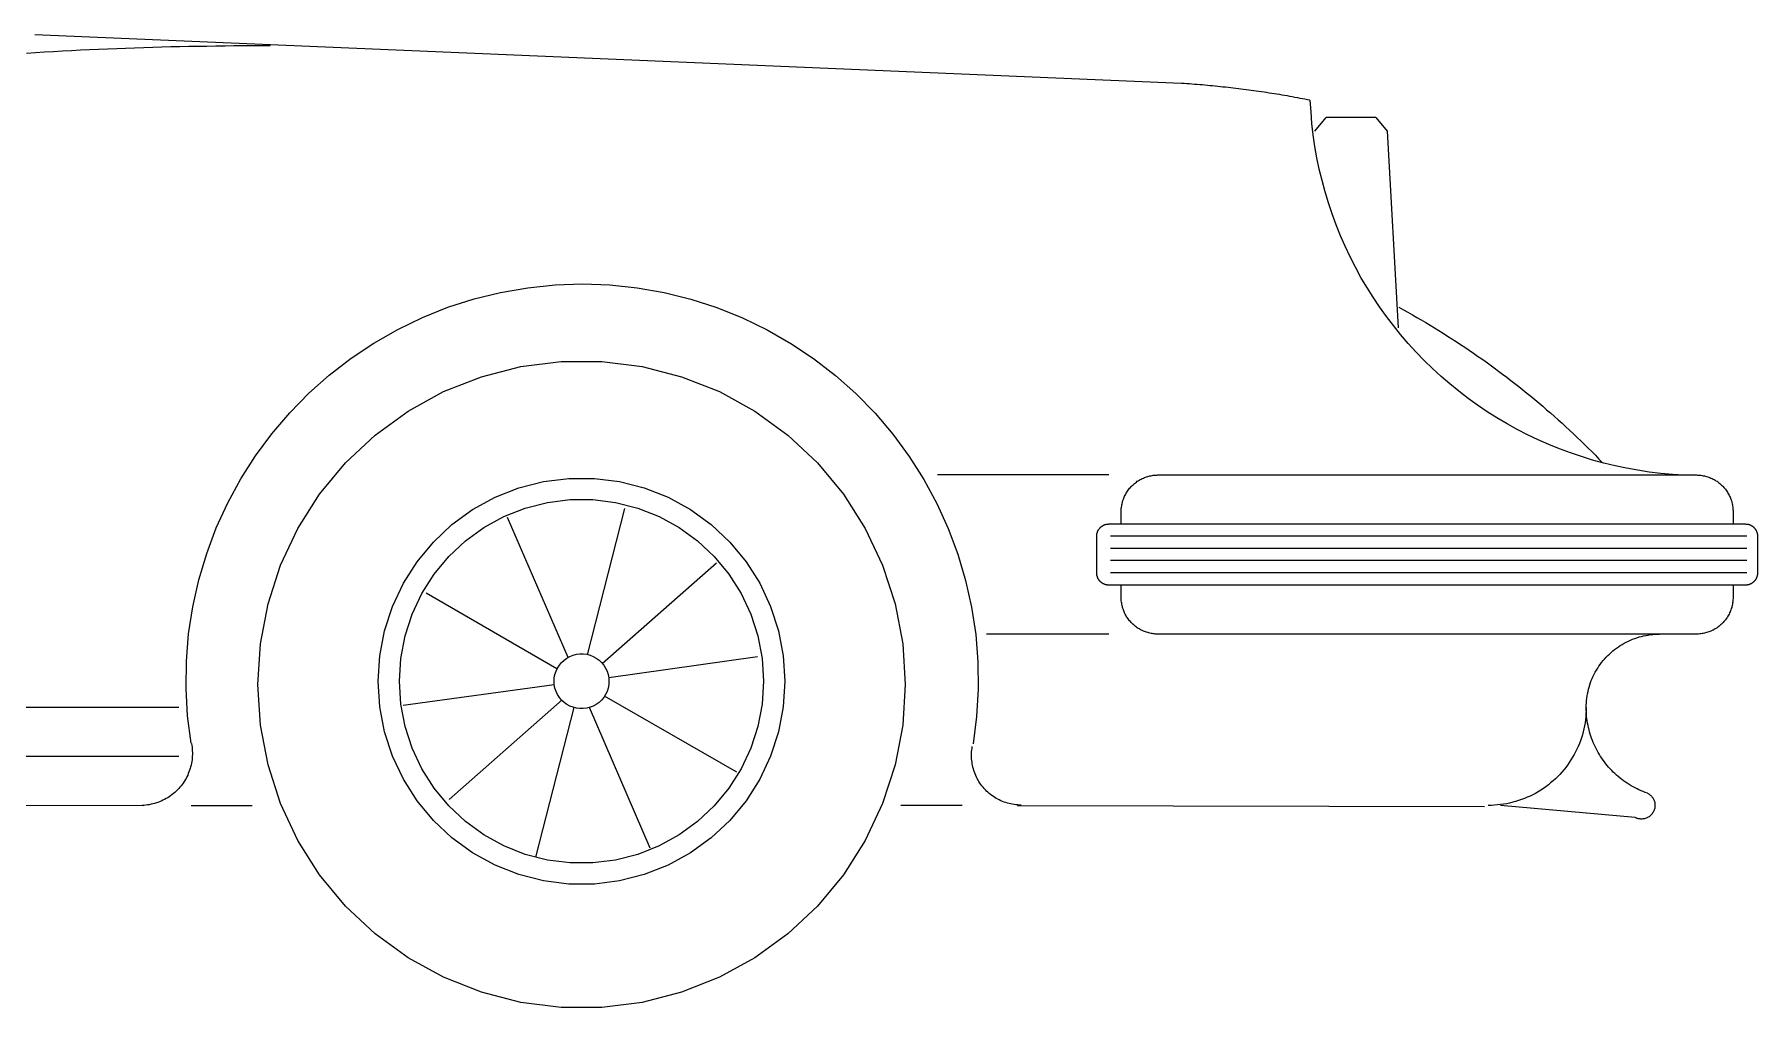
# Model space of a CAD drawing. Extents: x 4 to 4026, y -6 to 1153.
# Drawn here: x 2675 to 4026, y -6 to 757 of the extents above; entities that cross this region are included whole.
import ezdxf

# ---------------------------------------------------------------- set-up
doc = ezdxf.new("R2010")
doc.units = 0
doc.header["$LTSCALE"] = 20
doc.layers.get('0').update_dxf_attribs({"linetype": 'CONTINUOUS'})

msp = doc.modelspace()

# ---------------------------------------------------------------- linework, layer by layer
at = {"color": 0}
for p, q in [((2675.1, 757.4), (3574.7, 719.1)), ((2675.5, 743.3), (2682.6, 743.7)), ((2682.6, 743.7), (2689.7, 744.1)), ((2689.7, 744.1), (2696.8, 744.4)), ((2696.8, 744.4), (2703.8, 744.8)), ((2703.8, 744.8), (2710.9, 745.2)), ((2710.9, 745.2), (2718, 745.5)), ((2718, 745.5), (2725.1, 745.8)), ((2725.1, 745.8), (2732.2, 746.1)), ((2732.2, 746.1), (2739.3, 746.4)), ((2739.3, 746.4), (2746.3, 746.7)), ((2746.3, 746.7), (2753.4, 746.9)), ((2753.4, 746.9), (2760.5, 747.2)), ((2760.5, 747.2), (2767.6, 747.4)), ((2767.6, 747.4), (2774.7, 747.6)), ((2774.7, 747.6), (2781.8, 747.8)), ((2781.8, 747.8), (2788.9, 747.9)), ((2788.9, 747.9), (2795.9, 748.1)), ((2795.9, 748.1), (2803, 748.2)), ((2803, 748.2), (2810.1, 748.3)), ((2810.1, 748.3), (2817.2, 748.4)), ((2817.2, 748.4), (2824.3, 748.5)), ((2824.3, 748.5), (2831.4, 748.6)), ((2831.4, 748.6), (2838.5, 748.7)), ((2838.5, 748.7), (2845.6, 748.7)), ((2845.6, 748.7), (2852.7, 748.7)), ((2852.7, 748.7), (2859.7, 748.7)), ((2668.5, 742.8), (2675.5, 743.3)), ((3574.7, 719.2), (3576.7, 719.1)), ((3576.7, 719.1), (3578.7, 718.9)), ((3578.7, 718.9), (3580.8, 718.8)), ((3580.8, 718.8), (3582.8, 718.6)), ((3582.8, 718.6), (3584.8, 718.5)), ((3584.8, 718.5), (3586.8, 718.3)), ((3586.8, 718.3), (3588.9, 718.2)), ((3588.9, 718.2), (3590.9, 718)), ((3590.9, 718), (3592.9, 717.8)), ((3592.9, 717.8), (3595, 717.6)), ((3595, 717.6), (3597, 717.4)), ((3597, 717.4), (3599, 717.3)), ((3599, 717.3), (3601, 717.1)), ((3601, 717.1), (3603.1, 716.9)), ((3603.1, 716.9), (3605.1, 716.6)), ((3605.1, 716.6), (3607.1, 716.4)), ((3607.1, 716.4), (3609.1, 716.2)), ((3609.1, 716.2), (3611.1, 716)), ((3611.1, 716), (3613.2, 715.8)), ((3613.2, 715.8), (3615.2, 715.5)), ((3615.2, 715.5), (3617.2, 715.3)), ((3617.2, 715.3), (3619.2, 715)), ((3619.2, 715), (3621.2, 714.8)), ((3621.2, 714.8), (3623.3, 714.5)), ((3623.3, 714.5), (3625.3, 714.3)), ((3625.3, 714.3), (3627.3, 714)), ((3627.3, 714), (3629.3, 713.7)), ((3629.3, 713.7), (3631.3, 713.5)), ((3631.3, 713.5), (3633.3, 713.2)), ((3633.3, 713.2), (3635.4, 712.9)), ((3635.4, 712.9), (3637.4, 712.6)), ((3637.4, 712.6), (3639.4, 712.3)), ((3639.4, 712.3), (3641.4, 712)), ((3641.4, 712), (3643.4, 711.7)), ((3643.4, 711.7), (3645.4, 711.4)), ((3645.4, 711.4), (3647.4, 711)), ((3647.4, 711), (3649.4, 710.7)), ((3649.4, 710.7), (3651.4, 710.4)), ((3651.4, 710.4), (3653.4, 710)), ((3653.4, 710), (3655.4, 709.7)), ((3655.4, 709.7), (3657.4, 709.4)), ((3657.4, 709.4), (3659.4, 709)), ((3659.4, 709), (3661.5, 708.6)), ((3661.5, 708.6), (3663.5, 708.3)), ((3663.5, 708.3), (3665.5, 707.9)), ((3665.5, 707.9), (3667.5, 707.5)), ((3667.5, 707.5), (3669.4, 707.2)), ((3669.4, 707.2), (3671.4, 706.8)), ((3671.4, 706.8), (3673.4, 706.4)), ((3673.4, 706.4), (3675.4, 706)), ((3676.2, 696.7), (3675.6, 705.8)), ((3676.9, 687.6), (3676.2, 696.7)), ((3679.2, 681.5), (3688.1, 692.1)), ((3727.1, 692.1), (3688.1, 692.1)), ((3727.1, 692.1), (3735.9, 681.6)), ((3678, 678.6), (3676.9, 687.6)), ((3679.3, 669.5), (3678, 678.6)), ((3735.9, 681.5), (3744.7, 527.3)), ((3680.9, 660.6), (3679.3, 669.5)), ((3682.7, 651.6), (3680.9, 660.6)), ((3684.9, 642.8), (3682.7, 651.6)), ((3687.2, 633.9), (3684.9, 642.8)), ((3689.9, 625.2), (3687.2, 633.9)), ((3692.8, 616.6), (3689.9, 625.2)), ((3695.9, 608), (3692.8, 616.6)), ((3699.3, 599.5), (3695.9, 608)), ((3703, 591.2), (3699.3, 599.5)), ((3706.9, 582.9), (3703, 591.2)), ((3711, 574.8), (3706.9, 582.9)), ((3715.4, 566.8), (3711, 574.8)), ((3019.6, 549.9), (3040.5, 555)), ((3040.5, 555), (3061.7, 558.7)), ((3061.7, 558.7), (3083.2, 560.9)), ((3083.2, 560.9), (3104.7, 561.6)), ((3104.7, 561.6), (3126.2, 560.9)), ((3126.2, 560.9), (3147.6, 558.6)), ((3147.6, 558.6), (3168.8, 554.9)), ((3168.8, 554.9), (3189.7, 549.7)), ((3720.1, 559), (3715.4, 566.8)), ((3724.9, 551.2), (3720.1, 559)), ((2979.2, 535.3), (2999.2, 543.3)), ((2999.2, 543.3), (3019.6, 549.9)), ((3189.7, 549.7), (3210.1, 543.1)), ((3210.1, 543.1), (3230.1, 535.1)), ((3730, 543.7), (3724.9, 551.2)), ((3735.3, 536.2), (3730, 543.7)), ((3745.2, 543.3), (3748.7, 541.4)), ((3748.7, 541.4), (3752.2, 539.4)), ((2959.8, 525.9), (2979.2, 535.3)), ((3230.1, 535.1), (3249.5, 525.7)), ((3740.8, 529), (3735.3, 536.2)), ((3746.5, 521.9), (3740.8, 529)), ((3752.2, 539.4), (3755.7, 537.4)), ((3755.7, 537.4), (3759.2, 535.4)), ((3759.2, 535.4), (3762.7, 533.4)), ((3762.7, 533.4), (3766.2, 531.3)), ((3766.2, 531.3), (3769.7, 529.3)), ((3769.7, 529.3), (3773.1, 527.2)), ((3773.1, 527.2), (3776.6, 525.1)), ((2923.2, 503.3), (2941.1, 515.3)), ((2941.1, 515.3), (2959.8, 525.9)), ((3249.5, 525.7), (3268.2, 515)), ((3268.2, 515), (3286, 503.1)), ((3752.5, 515), (3746.5, 521.9)), ((3758.6, 508.2), (3752.5, 515)), ((3776.6, 525.1), (3780, 522.9)), ((3780, 522.9), (3783.4, 520.8)), ((3783.4, 520.8), (3786.8, 518.6)), ((3786.8, 518.6), (3790.2, 516.4)), ((3790.2, 516.4), (3793.6, 514.2)), ((3793.6, 514.2), (3796.9, 512)), ((2906.1, 490.2), (2923.2, 503.3)), ((3056.4, 496.9), (3088, 500.8)), ((3088, 500.8), (3119.9, 500.8)), ((3119.9, 500.8), (3151.5, 496.9)), ((3286, 503.1), (3303.1, 489.9)), ((3765, 501.7), (3758.6, 508.2)), ((3771.5, 495.3), (3765, 501.7)), ((3796.9, 512), (3800.3, 509.7)), ((3800.3, 509.7), (3803.6, 507.4)), ((3803.6, 507.4), (3806.9, 505.1)), ((3806.9, 505.1), (3810.2, 502.8)), ((3810.2, 502.8), (3813.5, 500.5)), ((3813.5, 500.5), (3816.8, 498.1)), ((2890.1, 475.9), (2906.1, 490.2)), ((2995.8, 477.2), (3025.5, 488.9)), ((3025.5, 488.9), (3056.4, 496.9)), ((3151.5, 496.9), (3182.4, 488.9)), ((3182.4, 488.9), (3212.1, 477.2)), ((3303.1, 489.9), (3319.1, 475.6)), ((3778.2, 489.1), (3771.5, 495.3)), ((3785.1, 483.2), (3778.2, 489.1)), ((3816.8, 498.1), (3820, 495.7)), ((3820, 495.7), (3823.3, 493.3)), ((3823.3, 493.3), (3826.5, 490.9)), ((3826.5, 490.9), (3829.7, 488.5)), ((3829.7, 488.5), (3832.9, 486)), ((2875, 460.5), (2890.1, 475.9)), ((2967.9, 461.8), (2995.8, 477.2)), ((3212.1, 477.2), (3240, 461.8)), ((3319.1, 475.6), (3334.2, 460.2)), ((3792.2, 477.4), (3785.1, 483.2)), ((3799.5, 471.9), (3792.2, 477.4)), ((3832.9, 486), (3836.1, 483.6)), ((3836.1, 483.6), (3839.3, 481.1)), ((3839.3, 481.1), (3842.4, 478.5)), ((3842.4, 478.5), (3845.6, 476)), ((3845.6, 476), (3848.7, 473.5)), ((3848.7, 473.5), (3851.8, 470.9)), ((2861, 444.1), (2875, 460.5)), ((2942.1, 443.1), (2967.9, 461.8)), ((3240, 461.8), (3265.8, 443.1)), ((3334.2, 460.2), (3348.1, 443.8)), ((3806.9, 466.5), (3799.5, 471.9)), ((3814.4, 461.4), (3806.9, 466.5)), ((3822.1, 456.5), (3814.4, 461.4)), ((3851.8, 470.9), (3854.9, 468.3)), ((3854.9, 468.3), (3858, 465.7)), ((3858, 465.7), (3861, 463)), ((3861, 463), (3864.1, 460.4)), ((3864.1, 460.4), (3867.1, 457.7)), ((3830, 451.9), (3822.1, 456.5)), ((3838, 447.5), (3830, 451.9)), ((3846.1, 443.3), (3838, 447.5)), ((3867.1, 457.7), (3870.1, 455)), ((3870.1, 455), (3873.1, 452.3)), ((3873.1, 452.3), (3876.1, 449.6)), ((3876.1, 449.6), (3879.1, 446.9)), ((3879.1, 446.9), (3882, 444.1)), ((2848.2, 426.8), (2861, 444.1)), ((2918.9, 421.2), (2942.1, 443.1)), ((3265.8, 443.1), (3289, 421.2)), ((3348.1, 443.8), (3360.9, 426.4)), ((3854.3, 439.4), (3846.1, 443.3)), ((3862.7, 435.7), (3854.3, 439.4)), ((3871.1, 432.3), (3862.7, 435.7)), ((3882, 444.1), (3884.9, 441.3)), ((3884.9, 441.3), (3887.8, 438.5)), ((3887.8, 438.5), (3890.7, 435.7)), ((3890.7, 435.7), (3893.6, 432.9)), ((3893.6, 432.9), (3896.5, 430.1)), ((2836.7, 408.7), (2848.2, 426.8)), ((2898.5, 396.7), (2918.9, 421.2)), ((3289, 421.2), (3309.4, 396.7)), ((3360.9, 426.4), (3372.4, 408.3)), ((3879.7, 429.1), (3871.1, 432.3)), ((3888.3, 426.2), (3879.7, 429.1)), ((3897, 423.5), (3888.3, 426.2)), ((3896.5, 430.1), (3899.3, 427.2)), ((3905.8, 421.1), (3897, 423.5)), ((3899.3, 427.2), (3902.1, 424.3)), ((3902.1, 424.3), (3904.9, 421.4)), ((3914.7, 418.9), (3905.8, 421.1)), ((2826.4, 389.8), (2836.7, 408.7)), ((3054.7, 401.6), (3074.1, 406.6)), ((3074.1, 406.6), (3093.9, 409.1)), ((3093.9, 409.1), (3114, 409.1)), ((3114, 409.1), (3133.8, 406.6)), ((3133.8, 406.6), (3153.2, 401.6)), ((3372.4, 408.3), (3382.7, 389.3)), ((3517.7, 411.8), (3383.3, 411.8)), ((3537.7, 405.1), (3538.4, 405.7)), ((3538.4, 405.7), (3539.2, 406.2)), ((3539.2, 406.2), (3539.9, 406.8)), ((3539.9, 406.8), (3540.7, 407.3)), ((3540.7, 407.3), (3541.4, 407.7)), ((3541.4, 407.7), (3542.2, 408.2)), ((3542.2, 408.2), (3543, 408.6)), ((3543, 408.6), (3543.8, 409)), ((3543.8, 409), (3544.7, 409.4)), ((3544.7, 409.4), (3545.5, 409.7)), ((3545.5, 409.7), (3546.3, 410)), ((3546.3, 410), (3547.2, 410.3)), ((3547.2, 410.3), (3548.1, 410.6)), ((3548.1, 410.6), (3548.9, 410.8)), ((3548.9, 410.8), (3549.8, 411.1)), ((3549.8, 411.1), (3550.7, 411.2)), ((3550.7, 411.2), (3551.6, 411.4)), ((3551.6, 411.4), (3552.5, 411.5)), ((3552.5, 411.5), (3553.4, 411.6)), ((3553.4, 411.6), (3554.3, 411.7)), ((3554.3, 411.7), (3555.2, 411.7)), ((3555.2, 411.7), (3556.1, 411.8)), ((3556.1, 411.8), (3978.5, 411.8)), ((3923.6, 417.1), (3914.7, 418.9)), ((3932.6, 415.5), (3923.6, 417.1)), ((3941.6, 414.1), (3932.6, 415.5)), ((3950.7, 413), (3941.6, 414.1)), ((3959.8, 412.2), (3950.7, 413)), ((3968.9, 411.7), (3959.8, 412.2)), ((3978.5, 411.8), (3979.4, 411.7)), ((3979.4, 411.7), (3980.3, 411.7)), ((3980.3, 411.7), (3981.2, 411.6)), ((3981.2, 411.6), (3982.1, 411.5)), ((3982.1, 411.5), (3983, 411.4)), ((3983, 411.4), (3983.9, 411.2)), ((3983.9, 411.2), (3984.8, 411.1)), ((3984.8, 411.1), (3985.7, 410.8)), ((3985.7, 410.8), (3986.5, 410.6)), ((3986.5, 410.6), (3987.4, 410.3)), ((3987.4, 410.3), (3988.2, 410.1)), ((3988.2, 410.1), (3989.1, 409.7)), ((3989.1, 409.7), (3989.9, 409.4)), ((3989.9, 409.4), (3990.8, 409)), ((3990.8, 409), (3991.6, 408.6)), ((3991.6, 408.6), (3992.4, 408.2)), ((3992.4, 408.2), (3993.2, 407.7)), ((3993.2, 407.7), (3993.9, 407.3)), ((3993.9, 407.3), (3994.7, 406.8)), ((3994.7, 406.8), (3995.4, 406.3)), ((3995.4, 406.3), (3996.1, 405.7)), ((3996.1, 405.7), (3996.9, 405.1)), ((2881.4, 369.8), (2898.5, 396.7)), ((3018.5, 384.6), (3036.1, 394.3)), ((3036.1, 394.3), (3054.7, 401.6)), ((3077.2, 390.3), (3095, 392.5)), ((3095, 392.5), (3112.9, 392.5)), ((3112.9, 392.5), (3130.7, 390.3)), ((3153.2, 401.6), (3171.9, 394.3)), ((3171.9, 394.3), (3189.4, 384.6)), ((3309.4, 396.7), (3326.5, 369.8)), ((3528.7, 391.8), (3529, 392.7)), ((3529, 392.7), (3529.3, 393.6)), ((3529.3, 393.6), (3529.7, 394.4)), ((3529.7, 394.4), (3530, 395.2)), ((3530, 395.2), (3530.4, 396)), ((3530.4, 396), (3530.9, 396.8)), ((3530.9, 396.8), (3531.3, 397.6)), ((3531.3, 397.6), (3531.8, 398.4)), ((3531.8, 398.4), (3532.3, 399.1)), ((3532.3, 399.1), (3532.8, 399.9)), ((3532.8, 399.9), (3533.3, 400.6)), ((3533.3, 400.6), (3533.9, 401.3)), ((3533.9, 401.3), (3534.5, 402)), ((3534.5, 402), (3535.1, 402.7)), ((3535.1, 402.7), (3535.7, 403.3)), ((3535.7, 403.3), (3536.4, 403.9)), ((3536.4, 403.9), (3537.1, 404.6)), ((3537.1, 404.6), (3537.7, 405.1)), ((3996.9, 405.1), (3997.5, 404.6)), ((3997.5, 404.6), (3998.2, 403.9)), ((3998.2, 403.9), (3998.9, 403.3)), ((3998.9, 403.3), (3999.5, 402.7)), ((3999.5, 402.7), (4000.1, 402)), ((4000.1, 402), (4000.7, 401.3)), ((4000.7, 401.3), (4001.3, 400.6)), ((4001.3, 400.6), (4001.8, 399.9)), ((4001.8, 399.9), (4002.3, 399.1)), ((4002.3, 399.1), (4002.8, 398.4)), ((4002.8, 398.4), (4003.3, 397.6)), ((4003.3, 397.6), (4003.7, 396.8)), ((4003.7, 396.8), (4004.2, 396)), ((4004.2, 396), (4004.6, 395.2)), ((4004.6, 395.2), (4004.9, 394.4)), ((4004.9, 394.4), (4005.3, 393.6)), ((4005.3, 393.6), (4005.6, 392.7)), ((4005.6, 392.7), (4005.9, 391.9)), ((2817.4, 370.2), (2826.4, 389.8)), ((3002.3, 372.8), (3018.5, 384.6)), ((3027.4, 370.5), (3043.1, 379.2)), ((3043.1, 379.2), (3059.8, 385.8)), ((3059.8, 385.8), (3077.2, 390.3)), ((3108.6, 270.8), (3137.9, 385.6)), ((3130.7, 390.3), (3148.1, 385.8)), ((3148.1, 385.8), (3164.8, 379.2)), ((3164.8, 379.2), (3180.5, 370.5)), ((3189.4, 384.6), (3205.6, 372.8)), ((3382.7, 389.3), (3391.6, 369.8)), ((3527.3, 383.9), (3527.4, 384.8)), ((3527.3, 383), (3527.3, 383.9)), ((3527.3, 373.4), (3527.3, 383)), ((3527.4, 385.7), (3527.5, 386.6)), ((3527.4, 384.8), (3527.4, 385.7)), ((3527.5, 386.6), (3527.7, 387.5)), ((3527.7, 387.5), (3527.8, 388.3)), ((3527.8, 388.3), (3528, 389.2)), ((3528, 389.2), (3528.2, 390.1)), ((3528.2, 390.1), (3528.4, 391)), ((3528.4, 391), (3528.7, 391.8)), ((4005.9, 391.9), (4006.2, 391)), ((4006.2, 391), (4006.4, 390.1)), ((4006.4, 390.1), (4006.6, 389.2)), ((4006.6, 389.2), (4006.8, 388.3)), ((4006.8, 388.3), (4006.9, 387.5)), ((4006.9, 387.5), (4007.1, 386.6)), ((4007.1, 386.6), (4007.2, 385.7)), ((4007.2, 385.7), (4007.2, 384.8)), ((4007.2, 384.8), (4007.3, 383.9)), ((4007.3, 383.9), (4007.3, 383)), ((4007.3, 383), (4007.3, 373.4)), ((2809.9, 350.1), (2817.4, 370.2)), ((2867.9, 340.9), (2881.4, 369.8)), ((2987.7, 359.1), (3002.3, 372.8)), ((3012.9, 360), (3027.4, 370.5)), ((3093.4, 268.5), (3046, 378.5)), ((3180.5, 370.5), (3195, 360)), ((3205.6, 372.8), (3220.2, 359.1)), ((3326.5, 369.8), (3340, 340.9)), ((3391.6, 369.8), (3399.1, 349.6)), ((3508.1, 364.7), (3508.2, 365)), ((3508.2, 365.3), (3508.3, 365.5)), ((3508.2, 365), (3508.2, 365.3)), ((3508.3, 365.8), (3508.4, 366.1)), ((3508.3, 365.5), (3508.3, 365.8)), ((3508.4, 366.1), (3508.5, 366.4)), ((3508.5, 366.4), (3508.6, 366.7)), ((3508.6, 366.7), (3508.7, 367)), ((3508.7, 367), (3508.8, 367.3)), ((3508.8, 367.3), (3508.9, 367.6)), ((3508.9, 367.6), (3509, 367.8)), ((3509, 367.8), (3509.1, 368.1)), ((3509.1, 368.1), (3509.3, 368.4)), ((3509.3, 368.4), (3509.4, 368.6)), ((3509.4, 368.6), (3509.6, 368.9)), ((3509.6, 368.9), (3509.8, 369.1)), ((3509.8, 369.1), (3509.9, 369.4)), ((3509.9, 369.4), (3510.1, 369.6)), ((3510.1, 369.6), (3510.3, 369.9)), ((3510.3, 369.9), (3510.5, 370.1)), ((3510.5, 370.1), (3510.7, 370.3)), ((3510.7, 370.3), (3510.9, 370.5)), ((3510.9, 370.5), (3511.1, 370.7)), ((3511.1, 370.7), (3511.3, 370.9)), ((3511.3, 370.9), (3511.6, 371.1)), ((3511.6, 371.1), (3511.8, 371.3)), ((3511.8, 371.3), (3512.1, 371.5)), ((3512.1, 371.5), (3512.3, 371.7)), ((3512.3, 371.7), (3512.6, 371.9)), ((3512.6, 371.9), (3512.8, 372)), ((3512.8, 372), (3513.1, 372.2)), ((3513.1, 372.2), (3513.3, 372.3)), ((3513.3, 372.3), (3513.6, 372.4)), ((3513.6, 372.4), (3513.9, 372.6)), ((3513.9, 372.6), (3514.2, 372.7)), ((3514.2, 372.7), (3514.4, 372.8)), ((3514.4, 372.8), (3514.7, 372.9)), ((3514.7, 372.9), (3515, 373)), ((3515, 373), (3515.3, 373)), ((3515.3, 373), (3515.6, 373.1)), ((3515.6, 373.1), (3515.9, 373.2)), ((3515.9, 373.2), (3516.2, 373.2)), ((3516.2, 373.2), (3516.5, 373.3)), ((3516.5, 373.3), (3516.8, 373.3)), ((3516.8, 373.3), (3517.1, 373.3)), ((3517.1, 373.3), (3517.4, 373.3)), ((3517.4, 373.3), (3517.7, 373.4)), ((3517.7, 373.4), (4016.9, 373.4)), ((4016.9, 373.4), (4017.2, 373.3)), ((4017.2, 373.3), (4017.5, 373.3)), ((4017.5, 373.3), (4017.8, 373.3)), ((4017.8, 373.3), (4018.1, 373.3)), ((4018.1, 373.3), (4018.4, 373.2)), ((4018.4, 373.2), (4018.7, 373.2)), ((4018.7, 373.2), (4019, 373.1)), ((4019, 373.1), (4019.3, 373.1)), ((4019.3, 373.1), (4019.6, 373)), ((4019.6, 373), (4019.9, 372.9)), ((4019.9, 372.9), (4020.1, 372.8)), ((4020.1, 372.8), (4020.4, 372.7)), ((4020.4, 372.7), (4020.7, 372.6)), ((4020.7, 372.6), (4021, 372.4)), ((4021, 372.4), (4021.3, 372.3)), ((4021.3, 372.3), (4021.5, 372.2)), ((4021.5, 372.2), (4021.8, 372)), ((4021.8, 372), (4022, 371.9)), ((4022, 371.9), (4022.3, 371.7)), ((4022.3, 371.7), (4022.5, 371.5)), ((4022.5, 371.5), (4022.8, 371.3)), ((4022.8, 371.3), (4023, 371.2)), ((4023, 371.2), (4023.2, 371)), ((4023.2, 371), (4023.5, 370.8)), ((4023.5, 370.8), (4023.7, 370.5)), ((4023.7, 370.5), (4023.9, 370.3)), ((4023.9, 370.3), (4024.1, 370.1)), ((4024.1, 370.1), (4024.3, 369.9)), ((4024.3, 369.9), (4024.5, 369.6)), ((4024.5, 369.6), (4024.7, 369.4)), ((4024.7, 369.4), (4024.8, 369.2)), ((4024.8, 369.2), (4025, 368.9)), ((4025, 368.9), (4025.2, 368.6)), ((4025.2, 368.6), (4025.3, 368.4)), ((4025.3, 368.4), (4025.5, 368.1)), ((4025.5, 368.1), (4025.6, 367.8)), ((4025.6, 367.8), (4025.7, 367.6)), ((4025.7, 367.6), (4025.8, 367.3)), ((4025.8, 367.3), (4025.9, 367)), ((4025.9, 367), (4026, 366.7)), ((4026, 366.7), (4026.1, 366.4)), ((4026.1, 366.4), (4026.2, 366.1)), ((4026.2, 366.1), (4026.3, 365.8)), ((4026.3, 365.8), (4026.3, 365.6)), ((4026.3, 365.6), (4026.4, 365.3)), ((4026.4, 365.3), (4026.4, 365)), ((4026.4, 365), (4026.5, 364.7)), ((2974.9, 343.7), (2987.7, 359.1)), ((2999.8, 347.7), (3012.9, 360)), ((3195, 360), (3208.1, 347.7)), ((3220.2, 359.1), (3233, 343.7)), ((3508.1, 364.4), (3508.1, 364.7)), ((3508.1, 364.1), (3508.1, 364.4)), ((3508.1, 363.8), (3508.1, 364.1)), ((3508.1, 335), (3508.1, 363.8)), ((4018, 363.8), (3518.8, 363.8)), ((4018, 354.2), (3518.8, 354.2)), ((4026.5, 364.7), (4026.5, 364.4)), ((4026.5, 364.4), (4026.5, 364.1)), ((4026.5, 364.1), (4026.5, 363.8)), ((4026.5, 363.8), (4026.5, 335)), ((2803.7, 329.4), (2809.9, 350.1)), ((2858, 310.6), (2867.9, 340.9)), ((2964.2, 326.8), (2974.9, 343.7)), ((2988.4, 333.9), (2999.8, 347.7)), ((3120.1, 264), (3209.9, 342.8)), ((3208.1, 347.7), (3219.5, 333.9)), ((3233, 343.7), (3243.7, 326.8)), ((3340, 340.9), (3349.9, 310.6)), ((3399.1, 349.6), (3405.2, 329)), ((4018, 344.6), (3518.8, 344.6)), ((2799, 308.4), (2803.7, 329.4)), ((2955.7, 308.7), (2964.2, 326.8)), ((2978.8, 318.8), (2988.4, 333.9)), ((3219.5, 333.9), (3229.1, 318.8)), ((3243.7, 326.8), (3252.2, 308.7)), ((3405.2, 329), (3409.9, 308)), ((3508.1, 334.7), (3508.1, 335)), ((3508.1, 334.3), (3508.1, 334.7)), ((3508.1, 334), (3508.1, 334.3)), ((3508.2, 333.7), (3508.1, 334)), ((3508.2, 333.5), (3508.2, 333.7)), ((3508.3, 333.2), (3508.2, 333.5)), ((3508.3, 332.9), (3508.3, 333.2)), ((3508.4, 332.6), (3508.3, 332.9)), ((3508.5, 332.3), (3508.4, 332.6)), ((3508.6, 332), (3508.5, 332.3)), ((3508.7, 331.7), (3508.6, 332)), ((3508.8, 331.4), (3508.7, 331.7)), ((3508.9, 331.1), (3508.8, 331.4)), ((3509, 330.9), (3508.9, 331.1)), ((3509.1, 330.6), (3509, 330.9)), ((3509.3, 330.3), (3509.1, 330.6)), ((3509.4, 330.1), (3509.3, 330.3)), ((3509.6, 329.8), (3509.4, 330.1)), ((3509.8, 329.6), (3509.6, 329.8)), ((3509.9, 329.3), (3509.8, 329.6)), ((3510.1, 329.1), (3509.9, 329.3)), ((3510.3, 328.8), (3510.1, 329.1)), ((3510.5, 328.6), (3510.3, 328.8)), ((3510.7, 328.4), (3510.5, 328.6)), ((3510.9, 328.2), (3510.7, 328.4)), ((3511.1, 328), (3510.9, 328.2)), ((3511.3, 327.8), (3511.1, 328)), ((3511.6, 327.6), (3511.3, 327.8)), ((3511.8, 327.4), (3511.6, 327.6)), ((3512.1, 327.2), (3511.8, 327.4)), ((3512.3, 327), (3512.1, 327.2)), ((3512.6, 326.8), (3512.3, 327)), ((3512.8, 326.7), (3512.6, 326.8)), ((3513.1, 326.5), (3512.8, 326.7)), ((3513.3, 326.4), (3513.1, 326.5)), ((3513.6, 326.3), (3513.3, 326.4)), ((3513.9, 326.1), (3513.6, 326.3)), ((3514.2, 326), (3513.9, 326.1)), ((3514.4, 325.9), (3514.2, 326)), ((3514.7, 325.8), (3514.4, 325.9)), ((3515, 325.7), (3514.7, 325.8)), ((3515.3, 325.7), (3515, 325.7)), ((3515.6, 325.6), (3515.3, 325.7)), ((3515.9, 325.5), (3515.6, 325.6)), ((3516.2, 325.5), (3515.9, 325.5)), ((3516.5, 325.4), (3516.2, 325.5)), ((3516.8, 325.4), (3516.5, 325.4)), ((3517.1, 325.4), (3516.8, 325.4)), ((3517.4, 325.4), (3517.1, 325.4)), ((3517.7, 325.4), (3517.4, 325.4)), ((4016.9, 325.4), (3517.7, 325.4)), ((4018, 335), (3518.8, 335)), ((3527.3, 315.8), (3527.3, 325.4)), ((4007.3, 325.4), (4007.3, 315.8)), ((4017.2, 325.4), (4016.9, 325.4)), ((4017.5, 325.4), (4017.2, 325.4)), ((4017.8, 325.4), (4017.5, 325.4)), ((4018.1, 325.4), (4017.8, 325.4)), ((4018.4, 325.5), (4018.1, 325.4)), ((4018.7, 325.5), (4018.4, 325.5)), ((4019, 325.6), (4018.7, 325.5)), ((4019.3, 325.7), (4019, 325.6)), ((4019.6, 325.7), (4019.3, 325.7)), ((4019.9, 325.8), (4019.6, 325.7)), ((4020.1, 325.9), (4019.9, 325.8)), ((4020.4, 326), (4020.1, 325.9)), ((4020.7, 326.1), (4020.4, 326)), ((4021, 326.3), (4020.7, 326.1)), ((4021.3, 326.4), (4021, 326.3)), ((4021.5, 326.5), (4021.3, 326.4)), ((4021.8, 326.7), (4021.5, 326.5)), ((4022, 326.8), (4021.8, 326.7)), ((4022.3, 327), (4022, 326.8)), ((4022.5, 327.2), (4022.3, 327)), ((4022.8, 327.4), (4022.5, 327.2)), ((4023, 327.6), (4022.8, 327.4)), ((4023.2, 327.7), (4023, 327.6)), ((4023.5, 328), (4023.2, 327.7)), ((4023.7, 328.2), (4023.5, 328)), ((4023.9, 328.4), (4023.7, 328.2)), ((4024.1, 328.6), (4023.9, 328.4)), ((4024.3, 328.8), (4024.1, 328.6)), ((4024.5, 329.1), (4024.3, 328.8)), ((4024.7, 329.3), (4024.5, 329.1)), ((4024.8, 329.6), (4024.7, 329.3)), ((4025, 329.8), (4024.8, 329.6)), ((4025.2, 330.1), (4025, 329.8)), ((4025.3, 330.3), (4025.2, 330.1)), ((4025.5, 330.6), (4025.3, 330.3)), ((4025.6, 330.9), (4025.5, 330.6)), ((4025.7, 331.1), (4025.6, 330.9)), ((4025.8, 331.4), (4025.7, 331.1)), ((4025.9, 331.7), (4025.8, 331.4)), ((4026, 332), (4025.9, 331.7)), ((4026.1, 332.3), (4026, 332)), ((4026.2, 332.6), (4026.1, 332.3)), ((4026.3, 332.9), (4026.2, 332.6)), ((4026.4, 333.4), (4026.3, 333.2)), ((4026.3, 333.2), (4026.3, 332.9)), ((4026.5, 334), (4026.4, 333.7)), ((4026.4, 333.7), (4026.4, 333.4)), ((4026.5, 335), (4026.5, 334.7)), ((4026.5, 334.7), (4026.5, 334.3)), ((4026.5, 334.3), (4026.5, 334)), ((2971.2, 302.5), (2978.8, 318.8)), ((3084.7, 259.8), (2982, 319)), ((3229.1, 318.8), (3236.7, 302.5)), ((3527.3, 314.8), (3527.3, 315.8)), ((3527.4, 313.9), (3527.3, 314.8)), ((3527.4, 313), (3527.4, 313.9)), ((3527.5, 312.1), (3527.4, 313)), ((3527.7, 311.2), (3527.5, 312.1)), ((3527.8, 310.4), (3527.7, 311.2)), ((4006.9, 311.2), (4006.8, 310.4)), ((4007.1, 312.1), (4006.9, 311.2)), ((4007.2, 313), (4007.1, 312.1)), ((4007.3, 314.8), (4007.2, 313.9)), ((4007.2, 313.9), (4007.2, 313)), ((4007.3, 315.8), (4007.3, 314.8)), ((2795.7, 287.2), (2799, 308.4)), ((2852, 279.3), (2858, 310.6)), ((2949.5, 289.6), (2955.7, 308.7)), ((2965.6, 285.5), (2971.2, 302.5)), ((3236.7, 302.5), (3242.3, 285.5)), ((3252.2, 308.7), (3258.4, 289.6)), ((3349.9, 310.6), (3355.9, 279.3)), ((3409.9, 308), (3413.2, 286.7)), ((3528, 309.5), (3527.8, 310.4)), ((3528.2, 308.6), (3528, 309.5)), ((3528.4, 307.7), (3528.2, 308.6)), ((3528.7, 306.9), (3528.4, 307.7)), ((3529, 306), (3528.7, 306.9)), ((3529.3, 305.2), (3529, 306)), ((3529.7, 304.3), (3529.3, 305.2)), ((3530, 303.5), (3529.7, 304.3)), ((3530.4, 302.7), (3530, 303.5)), ((3530.9, 301.9), (3530.4, 302.7)), ((3531.3, 301.1), (3530.9, 301.9)), ((3531.8, 300.3), (3531.3, 301.1)), ((3532.3, 299.6), (3531.8, 300.3)), ((3532.8, 298.8), (3532.3, 299.6)), ((3533.3, 298.1), (3532.8, 298.8)), ((3533.9, 297.4), (3533.3, 298.1)), ((4001.3, 298.1), (4000.7, 297.4)), ((4001.8, 298.8), (4001.3, 298.1)), ((4002.3, 299.6), (4001.8, 298.8)), ((4002.8, 300.3), (4002.3, 299.6)), ((4003.3, 301.1), (4002.8, 300.3)), ((4003.7, 301.9), (4003.3, 301.1)), ((4004.2, 302.7), (4003.7, 301.9)), ((4004.6, 303.5), (4004.2, 302.7)), ((4004.9, 304.3), (4004.6, 303.5)), ((4005.3, 305.1), (4004.9, 304.3)), ((4005.6, 306), (4005.3, 305.1)), ((4005.9, 306.9), (4005.6, 306)), ((4006.2, 307.7), (4005.9, 306.9)), ((4006.4, 308.6), (4006.2, 307.7)), ((4006.6, 309.5), (4006.4, 308.6)), ((4006.8, 310.4), (4006.6, 309.5)), ((2794, 265.7), (2795.7, 287.2)), ((2945.7, 270), (2949.5, 289.6)), ((2962.3, 267.9), (2965.6, 285.5)), ((3242.3, 285.5), (3245.7, 267.9)), ((3258.4, 289.6), (3262.2, 270)), ((3413.2, 286.7), (3414.9, 265.2)), ((3517.7, 287), (3421.7, 287)), ((3534.5, 296.7), (3533.9, 297.4)), ((3535.1, 296), (3534.5, 296.7)), ((3535.7, 295.4), (3535.1, 296)), ((3536.4, 294.8), (3535.7, 295.4)), ((3537.1, 294.2), (3536.4, 294.8)), ((3537.7, 293.6), (3537.1, 294.2)), ((3538.4, 293), (3537.7, 293.6)), ((3539.2, 292.5), (3538.4, 293)), ((3539.9, 291.9), (3539.2, 292.5)), ((3540.7, 291.4), (3539.9, 291.9)), ((3541.4, 291), (3540.7, 291.4)), ((3542.2, 290.5), (3541.4, 291)), ((3543, 290.1), (3542.2, 290.5)), ((3543.8, 289.7), (3543, 290.1)), ((3544.7, 289.3), (3543.8, 289.7)), ((3545.5, 289), (3544.7, 289.3)), ((3546.3, 288.7), (3545.5, 289)), ((3547.2, 288.4), (3546.3, 288.7)), ((3548.1, 288.1), (3547.2, 288.4)), ((3548.9, 287.9), (3548.1, 288.1)), ((3549.8, 287.6), (3548.9, 287.9)), ((3550.7, 287.5), (3549.8, 287.6)), ((3551.6, 287.3), (3550.7, 287.5)), ((3552.5, 287.2), (3551.6, 287.3)), ((3553.4, 287.1), (3552.5, 287.2)), ((3554.3, 287), (3553.4, 287.1)), ((3555.2, 287), (3554.3, 287)), ((3556.1, 287), (3555.2, 287)), ((3978.5, 287), (3556.1, 287)), ((3930.2, 283.5), (3931.9, 284.1)), ((3931.9, 284.1), (3933.6, 284.7)), ((3933.6, 284.7), (3935.4, 285.1)), ((3935.4, 285.1), (3937.1, 285.6)), ((3937.1, 285.6), (3938.9, 285.9)), ((3938.9, 285.9), (3940.7, 286.2)), ((3940.7, 286.2), (3942.5, 286.5)), ((3942.5, 286.5), (3944.3, 286.7)), ((3944.3, 286.7), (3946.1, 286.8)), ((3946.1, 286.8), (3947.9, 286.9)), ((3947.9, 286.9), (3949.7, 287)), ((3979.4, 287), (3978.5, 287)), ((3980.3, 287), (3979.4, 287)), ((3981.2, 287.1), (3980.3, 287)), ((3982.1, 287.2), (3981.2, 287.1)), ((3983, 287.3), (3982.1, 287.2)), ((3983.9, 287.5), (3983, 287.3)), ((3984.8, 287.6), (3983.9, 287.5)), ((3985.7, 287.9), (3984.8, 287.6)), ((3986.5, 288.1), (3985.7, 287.9)), ((3987.4, 288.4), (3986.5, 288.1)), ((3988.2, 288.7), (3987.4, 288.4)), ((3989.1, 289), (3988.2, 288.7)), ((3989.9, 289.3), (3989.1, 289)), ((3990.8, 289.7), (3989.9, 289.3)), ((3991.6, 290.1), (3990.8, 289.7)), ((3992.4, 290.5), (3991.6, 290.1)), ((3993.2, 291), (3992.4, 290.5)), ((3993.9, 291.4), (3993.2, 291)), ((3994.7, 291.9), (3993.9, 291.4)), ((3995.4, 292.4), (3994.7, 291.9)), ((3996.1, 293), (3995.4, 292.4)), ((3996.9, 293.6), (3996.1, 293)), ((3997.5, 294.1), (3996.9, 293.6)), ((3998.2, 294.8), (3997.5, 294.1)), ((3998.9, 295.4), (3998.2, 294.8)), ((3999.5, 296), (3998.9, 295.4)), ((4000.1, 296.7), (3999.5, 296)), ((4000.7, 297.4), (4000.1, 296.7)), ((2850, 247.4), (2852, 279.3)), ((3094.8, 269.4), (3097.3, 270.4)), ((3097.3, 270.4), (3099.9, 271.1)), ((3099.9, 271.1), (3102.6, 271.4)), ((3102.6, 271.4), (3105.3, 271.4)), ((3105.3, 271.4), (3108, 271.1)), ((3108, 271.1), (3110.6, 270.4)), ((3110.6, 270.4), (3113.1, 269.4)), ((3355.9, 279.3), (3357.9, 247.4)), ((3909, 270.1), (3910.3, 271.3)), ((3910.3, 271.3), (3911.6, 272.6)), ((3911.6, 272.6), (3913, 273.7)), ((3913, 273.7), (3914.4, 274.9)), ((3914.4, 274.9), (3915.8, 275.9)), ((3915.8, 275.9), (3917.3, 277)), ((3917.3, 277), (3918.8, 278)), ((3918.8, 278), (3920.4, 278.9)), ((3920.4, 278.9), (3921.9, 279.8)), ((3921.9, 279.8), (3923.5, 280.7)), ((3923.5, 280.7), (3925.2, 281.5)), ((3925.2, 281.5), (3926.8, 282.2)), ((3926.8, 282.2), (3928.5, 282.9)), ((3928.5, 282.9), (3930.2, 283.5)), ((2793.7, 244.2), (2794, 265.7)), ((2944.5, 250), (2945.7, 270)), ((2961.1, 250), (2962.3, 267.9)), ((3083.1, 255.3), (3084, 257.9)), ((3084, 257.9), (3085.1, 260.3)), ((3085.1, 260.3), (3086.6, 262.6)), ((3086.6, 262.6), (3088.3, 264.7)), ((3088.3, 264.7), (3090.2, 266.5)), ((3090.2, 266.5), (3092.4, 268.1)), ((3092.4, 268.1), (3094.8, 269.4)), ((3113.1, 269.4), (3115.5, 268.1)), ((3115.5, 268.1), (3117.7, 266.5)), ((3117.7, 266.5), (3119.6, 264.7)), ((3119.6, 264.7), (3121.4, 262.6)), ((3121.4, 262.6), (3122.8, 260.3)), ((3122.8, 260.3), (3124, 257.9)), ((3124, 257.9), (3124.8, 255.3)), ((3241.9, 269), (3125.3, 252.7)), ((3245.7, 267.9), (3246.8, 250)), ((3262.2, 270), (3263.4, 250)), ((3414.9, 265.2), (3415.1, 243.7)), ((3898.4, 255.5), (3899.2, 257.1)), ((3899.2, 257.1), (3900.1, 258.7)), ((3900.1, 258.7), (3901.1, 260.2)), ((3901.1, 260.2), (3902.1, 261.7)), ((3902.1, 261.7), (3903.1, 263.2)), ((3903.1, 263.2), (3904.2, 264.7)), ((3904.2, 264.7), (3905.3, 266.1)), ((3905.3, 266.1), (3906.5, 267.4)), ((3906.5, 267.4), (3907.7, 268.8)), ((3907.7, 268.8), (3909, 270.1)), ((2794.9, 222.7), (2793.7, 244.2)), ((2852, 215.6), (2850, 247.4)), ((2945.7, 230), (2944.5, 250)), ((2962.3, 232.1), (2961.1, 250)), ((3082.6, 247.2), (2964, 230.9)), ((3082.4, 250), (3082.6, 252.7)), ((3082.6, 247.3), (3082.4, 250)), ((3082.6, 252.7), (3083.1, 255.3)), ((3083.1, 244.6), (3082.6, 247.3)), ((3084, 242), (3083.1, 244.6)), ((3124.8, 244.6), (3124, 242)), ((3124.8, 255.3), (3125.3, 252.7)), ((3125.3, 247.3), (3124.8, 244.6)), ((3125.3, 252.7), (3125.5, 250)), ((3125.5, 250), (3125.3, 247.3)), ((3246.8, 250), (3245.7, 232.1)), ((3263.4, 250), (3262.2, 230)), ((3357.9, 247.4), (3355.9, 215.6)), ((3415.1, 243.7), (3413.9, 222.2)), ((3893.5, 241.9), (3893.9, 243.7)), ((3893.9, 243.7), (3894.4, 245.4)), ((3894.4, 245.4), (3894.9, 247.1)), ((3894.9, 247.1), (3895.5, 248.9)), ((3895.5, 248.9), (3896.1, 250.6)), ((3896.1, 250.6), (3896.8, 252.2)), ((3896.8, 252.2), (3897.6, 253.9)), ((3897.6, 253.9), (3898.4, 255.5)), ((2949.5, 210.3), (2945.7, 230)), ((2965.6, 214.4), (2962.3, 232.1)), ((3088.7, 235.3), (3000, 157.1)), ((3085.1, 239.6), (3084, 242)), ((3086.6, 237.3), (3085.1, 239.6)), ((3088.3, 235.2), (3086.6, 237.3)), ((3090.2, 233.4), (3088.3, 235.2)), ((3092.4, 231.8), (3090.2, 233.4)), ((3094.8, 230.5), (3092.4, 231.8)), ((3097.3, 229.5), (3094.8, 230.5)), ((3113.1, 230.5), (3110.6, 229.5)), ((3115.5, 231.8), (3113.1, 230.5)), ((3117.7, 233.4), (3115.5, 231.8)), ((3119.6, 235.2), (3117.7, 233.4)), ((3121.4, 237.3), (3119.6, 235.2)), ((3122.8, 239.6), (3121.4, 237.3)), ((3225.9, 178.6), (3122, 238.3)), ((3124, 242), (3122.8, 239.6)), ((3245.7, 232.1), (3242.3, 214.4)), ((3262.2, 230), (3258.4, 210.3)), ((3892.1, 231.2), (3892.2, 233)), ((3892.1, 229.4), (3892.1, 231.2)), ((3892.2, 233), (3892.4, 234.8)), ((3892.4, 234.8), (3892.6, 236.6)), ((3892.6, 236.6), (3892.8, 238.4)), ((3892.8, 238.4), (3893.1, 240.1)), ((3893.1, 240.1), (3893.5, 241.9)), ((2788.1, 229.4), (1290.5, 229.4)), ((2797.6, 201.4), (2794.9, 222.7)), ((3068, 111.9), (3098.2, 229.4)), ((3099.9, 228.8), (3097.3, 229.5)), ((3102.6, 228.5), (3099.9, 228.8)), ((3105.3, 228.5), (3102.6, 228.5)), ((3108, 228.8), (3105.3, 228.5)), ((3110.6, 229.5), (3108, 228.8)), ((3157.9, 119), (3110.3, 229.4)), ((3413.9, 222.2), (3411.2, 200.9)), ((3891.2, 217.3), (3890.7, 215)), ((3891.5, 219.7), (3891.2, 217.3)), ((3891.8, 222.1), (3891.5, 219.7)), ((3891.9, 224.5), (3891.8, 222.1)), ((3892.1, 226.9), (3891.9, 224.5)), ((3892.1, 229.4), (3892.1, 226.9)), ((3892.1, 227.6), (3892.1, 229.4)), ((3892.2, 225.8), (3892.1, 227.6)), ((3892.3, 224.1), (3892.2, 225.8)), ((3892.4, 222.3), (3892.3, 224.1)), ((3892.6, 220.6), (3892.4, 222.3)), ((3892.9, 218.8), (3892.6, 220.6)), ((3893.2, 217.1), (3892.9, 218.8)), ((3893.5, 215.3), (3893.2, 217.1)), ((2858, 184.3), (2852, 215.6)), ((2955.7, 191.3), (2949.5, 210.3)), ((2971.2, 197.4), (2965.6, 214.4)), ((3242.3, 214.4), (3236.7, 197.4)), ((3258.4, 210.3), (3252.2, 191.3)), ((3355.9, 215.6), (3349.9, 184.3)), ((3887.6, 203.3), (3886.7, 201.1)), ((3888.3, 205.6), (3887.6, 203.3)), ((3889.1, 207.9), (3888.3, 205.6)), ((3889.7, 210.3), (3889.1, 207.9)), ((3890.3, 212.6), (3889.7, 210.3)), ((3890.7, 215), (3890.3, 212.6)), ((3893.9, 213.6), (3893.5, 215.3)), ((3894.3, 211.9), (3893.9, 213.6)), ((3894.7, 210.2), (3894.3, 211.9)), ((3895.2, 208.5), (3894.7, 210.2)), ((3895.8, 206.8), (3895.2, 208.5)), ((3896.3, 205.2), (3895.8, 206.8)), ((3897, 203.5), (3896.3, 205.2)), ((3897.6, 201.9), (3897, 203.5)), ((2788.1, 191), (1290.5, 191)), ((2798, 201), (2798.2, 199.6)), ((2798.2, 199.6), (2798.4, 198.2)), ((2798.4, 198.2), (2798.5, 196.8)), ((2798.5, 189.8), (2798.4, 188.4)), ((2798.5, 196.8), (2798.6, 195.4)), ((2798.6, 191.2), (2798.5, 189.8)), ((2798.6, 195.4), (2798.7, 194)), ((2798.7, 192.6), (2798.6, 191.2)), ((2798.7, 194), (2798.7, 192.6)), ((2964.2, 173.1), (2955.7, 191.3)), ((2978.8, 181.2), (2971.2, 197.4)), ((3236.7, 197.4), (3229.1, 181.2)), ((3252.2, 191.3), (3243.7, 173.1)), ((3409.9, 193.3), (3410, 194.7)), ((3409.9, 191.9), (3409.9, 193.3)), ((3409.9, 190.6), (3409.9, 191.9)), ((3410, 189.2), (3409.9, 190.6)), ((3410, 194.7), (3410.2, 196)), ((3410.2, 196), (3410.3, 197.4)), ((3410.3, 197.4), (3410.5, 198.7)), ((3881.4, 190.3), (3880.1, 188.2)), ((3882.6, 192.4), (3881.4, 190.3)), ((3883.7, 194.5), (3882.6, 192.4)), ((3884.8, 196.6), (3883.7, 194.5)), ((3885.8, 198.8), (3884.8, 196.6)), ((3886.7, 201.1), (3885.8, 198.8)), ((3898.3, 200.3), (3897.6, 201.9)), ((3899.1, 198.7), (3898.3, 200.3)), ((3899.8, 197.1), (3899.1, 198.7)), ((3900.7, 195.5), (3899.8, 197.1)), ((3901.5, 194), (3900.7, 195.5)), ((3902.4, 192.5), (3901.5, 194)), ((3903.4, 191), (3902.4, 192.5)), ((3904.3, 189.5), (3903.4, 191)), ((3905.3, 188.1), (3904.3, 189.5)), ((2795, 176.2), (2794.3, 175)), ((2795.5, 177.5), (2795, 176.2)), ((2796, 178.8), (2795.5, 177.5)), ((2796.5, 180.2), (2796, 178.8)), ((2797, 181.5), (2796.5, 180.2)), ((2797.3, 182.9), (2797, 181.5)), ((2797.7, 184.2), (2797.3, 182.9)), ((2798, 185.6), (2797.7, 184.2)), ((2798.2, 187), (2798, 185.6)), ((2798.4, 188.4), (2798.2, 187)), ((2867.9, 154), (2858, 184.3)), ((2988.4, 166), (2978.8, 181.2)), ((3229.1, 181.2), (3219.5, 166)), ((3349.9, 184.3), (3340, 154)), ((3410.1, 187.9), (3410, 189.2)), ((3410.3, 186.5), (3410.1, 187.9)), ((3410.5, 185.2), (3410.3, 186.5)), ((3410.7, 183.8), (3410.5, 185.2)), ((3411, 182.5), (3410.7, 183.8)), ((3411.4, 181.2), (3411, 182.5)), ((3411.8, 179.9), (3411.4, 181.2)), ((3412.2, 178.6), (3411.8, 179.9)), ((3412.7, 177.3), (3412.2, 178.6)), ((3413.2, 176), (3412.7, 177.3)), ((3413.8, 174.8), (3413.2, 176)), ((3871.3, 176.8), (3869.6, 175)), ((3872.9, 178.6), (3871.3, 176.8)), ((3874.5, 180.4), (3872.9, 178.6)), ((3876, 182.3), (3874.5, 180.4)), ((3877.4, 184.2), (3876, 182.3)), ((3878.8, 186.2), (3877.4, 184.2)), ((3880.1, 188.2), (3878.8, 186.2)), ((3906.4, 186.6), (3905.3, 188.1)), ((3907.4, 185.2), (3906.4, 186.6)), ((3908.6, 183.9), (3907.4, 185.2)), ((3909.7, 182.5), (3908.6, 183.9)), ((3910.9, 181.2), (3909.7, 182.5)), ((3912.1, 179.9), (3910.9, 181.2)), ((3913.3, 178.7), (3912.1, 179.9)), ((3914.6, 177.5), (3913.3, 178.7)), ((3915.9, 176.3), (3914.6, 177.5)), ((3917.2, 175.1), (3915.9, 176.3)), ((2785, 162.8), (2783.9, 161.9)), ((2786, 163.7), (2785, 162.8)), ((2787, 164.7), (2786, 163.7)), ((2788, 165.7), (2787, 164.7)), ((2788.9, 166.8), (2788, 165.7)), ((2789.8, 167.9), (2788.9, 166.8)), ((2790.7, 169), (2789.8, 167.9)), ((2791.5, 170.1), (2790.7, 169)), ((2792.3, 171.3), (2791.5, 170.1)), ((2793, 172.5), (2792.3, 171.3)), ((2793.7, 173.7), (2793, 172.5)), ((2794.3, 175), (2793.7, 173.7)), ((2974.9, 156.2), (2964.2, 173.1)), ((2999.8, 152.2), (2988.4, 166)), ((3219.5, 166), (3208.1, 152.2)), ((3243.7, 173.1), (3233, 156.2)), ((3414.4, 173.6), (3413.8, 174.8)), ((3415, 172.4), (3414.4, 173.6)), ((3415.7, 171.2), (3415, 172.4)), ((3416.5, 170.1), (3415.7, 171.2)), ((3417.3, 168.9), (3416.5, 170.1)), ((3418.1, 167.9), (3417.3, 168.9)), ((3418.9, 166.8), (3418.1, 167.9)), ((3419.8, 165.8), (3418.9, 166.8)), ((3420.8, 164.8), (3419.8, 165.8)), ((3421.7, 163.8), (3420.8, 164.8)), ((3422.7, 162.9), (3421.7, 163.8)), ((3423.7, 162), (3422.7, 162.9)), ((3854.4, 163.2), (3852.3, 162)), ((3856.4, 164.5), (3854.4, 163.2)), ((3858.5, 165.8), (3856.4, 164.5)), ((3860.4, 167.2), (3858.5, 165.8)), ((3862.4, 168.7), (3860.4, 167.2)), ((3864.2, 170.2), (3862.4, 168.7)), ((3866.1, 171.7), (3864.2, 170.2)), ((3867.9, 173.4), (3866.1, 171.7)), ((3869.6, 175), (3867.9, 173.4)), ((3918.6, 174), (3917.2, 175.1)), ((3920, 172.9), (3918.6, 174)), ((3921.4, 171.9), (3920, 172.9)), ((3922.8, 170.9), (3921.4, 171.9)), ((3924.3, 169.9), (3922.8, 170.9)), ((3925.8, 168.9), (3924.3, 169.9)), ((3927.3, 168), (3925.8, 168.9)), ((3928.8, 167.1), (3927.3, 168)), ((3930.4, 166.3), (3928.8, 167.1)), ((3932, 165.5), (3930.4, 166.3)), ((3933.5, 164.8), (3932, 165.5)), ((3935.2, 164.1), (3933.5, 164.8)), ((3936.8, 163.4), (3935.2, 164.1)), ((3938.4, 162.7), (3936.8, 163.4)), ((3940.1, 162.2), (3938.4, 162.7)), ((1312.6, 152.8), (2760, 152.6)), ((2760.7, 152.6), (2759.3, 152.5)), ((2762.1, 152.7), (2760.7, 152.6)), ((2763.5, 152.9), (2762.1, 152.7)), ((2764.9, 153.1), (2763.5, 152.9)), ((2766.3, 153.4), (2764.9, 153.1)), ((2767.6, 153.7), (2766.3, 153.4)), ((2769, 154.1), (2767.6, 153.7)), ((2770.4, 154.5), (2769, 154.1)), ((2771.7, 154.9), (2770.4, 154.5)), ((2773, 155.4), (2771.7, 154.9)), ((2774.3, 156), (2773, 155.4)), ((2775.6, 156.6), (2774.3, 156)), ((2776.9, 157.2), (2775.6, 156.6)), ((2778.1, 157.9), (2776.9, 157.2)), ((2779.3, 158.6), (2778.1, 157.9)), ((2780.5, 159.3), (2779.3, 158.6)), ((2781.6, 160.1), (2780.5, 159.3)), ((2782.8, 161), (2781.6, 160.1)), ((2783.9, 161.9), (2782.8, 161)), ((2797.7, 152.6), (2845.7, 152.6)), ((2881.4, 125.1), (2867.9, 154)), ((2987.7, 140.8), (2974.9, 156.2)), ((3012.9, 139.9), (2999.8, 152.2)), ((3208.1, 152.2), (3195, 139.9)), ((3233, 156.2), (3220.2, 140.8)), ((3340, 154), (3326.5, 125.1)), ((3402.5, 152.6), (3354.5, 152.6)), ((3424.8, 161.1), (3423.7, 162)), ((3425.9, 160.3), (3424.8, 161.1)), ((3427, 159.5), (3425.9, 160.3)), ((3428.1, 158.8), (3427, 159.5)), ((3429.3, 158), (3428.1, 158.8)), ((3430.5, 157.4), (3429.3, 158)), ((3431.7, 156.8), (3430.5, 157.4)), ((3432.9, 156.2), (3431.7, 156.8)), ((3434.2, 155.7), (3432.9, 156.2)), ((3435.5, 155.2), (3434.2, 155.7)), ((3436.8, 154.7), (3435.5, 155.2)), ((3438.1, 154.3), (3436.8, 154.7)), ((3439.4, 154), (3438.1, 154.3)), ((3440.7, 153.7), (3439.4, 154)), ((3442, 153.4), (3440.7, 153.7)), ((3443.4, 153.2), (3442, 153.4)), ((3444.7, 153), (3443.4, 153.2)), ((3446.1, 152.9), (3444.7, 153)), ((3445.9, 152.6), (3812.3, 151.6)), ((3447.5, 152.8), (3446.1, 152.9)), ((3448.8, 152.8), (3447.5, 152.8)), ((3817.7, 152.6), (3815.3, 152.6)), ((3820.1, 152.7), (3817.7, 152.6)), ((3822.5, 152.9), (3820.1, 152.7)), ((3824.9, 153.2), (3822.5, 152.9)), ((3827.3, 153.5), (3824.9, 153.2)), ((3930.5, 143), (3824.9, 152.6)), ((3829.7, 153.9), (3827.3, 153.5)), ((3832, 154.4), (3829.7, 153.9)), ((3834.4, 155), (3832, 154.4)), ((3836.7, 155.6), (3834.4, 155)), ((3839, 156.3), (3836.7, 155.6)), ((3841.3, 157.1), (3839, 156.3)), ((3843.6, 157.9), (3841.3, 157.1)), ((3845.8, 158.9), (3843.6, 157.9)), ((3848, 159.9), (3845.8, 158.9)), ((3850.2, 160.9), (3848, 159.9)), ((3852.3, 162), (3850.2, 160.9)), ((3940.1, 162.2), (3940.7, 161.8)), ((3940.7, 161.8), (3941.3, 161.5)), ((3941.3, 161.5), (3941.8, 161.1)), ((3941.8, 161.1), (3942.3, 160.7)), ((3942.3, 160.7), (3942.8, 160.2)), ((3942.8, 160.2), (3943.3, 159.7)), ((3943.3, 159.7), (3943.7, 159.2)), ((3943.7, 159.2), (3944.1, 158.7)), ((3944.1, 158.7), (3944.5, 158.1)), ((3944.5, 158.1), (3944.8, 157.5)), ((3944.8, 157.5), (3945.1, 156.9)), ((3945.1, 156.9), (3945.4, 156.3)), ((3945.4, 149), (3945.2, 148.4)), ((3945.4, 156.3), (3945.6, 155.6)), ((3945.6, 149.6), (3945.4, 149)), ((3945.6, 155.6), (3945.8, 155)), ((3945.8, 150.3), (3945.6, 149.6)), ((3945.8, 155), (3945.9, 154.3)), ((3945.9, 151), (3945.8, 150.3)), ((3945.9, 154.3), (3946, 153.6)), ((3946, 151.6), (3945.9, 151)), ((3946, 153.6), (3946, 153)), ((3946, 153), (3946, 152.3)), ((3946, 152.3), (3946, 151.6)), ((3002.3, 127.1), (2987.7, 140.8)), ((3027.4, 129.4), (3012.9, 139.9)), ((3195, 139.9), (3180.5, 129.4)), ((3220.2, 140.8), (3205.6, 127.1)), ((3931.1, 142.7), (3930.5, 143)), ((3931.7, 142.4), (3931.1, 142.7)), ((3932.4, 142.2), (3931.7, 142.4)), ((3933, 142.1), (3932.4, 142.2)), ((3933.7, 141.9), (3933, 142.1)), ((3934.4, 141.9), (3933.7, 141.9)), ((3935, 141.8), (3934.4, 141.9)), ((3935.7, 141.8), (3935, 141.8)), ((3936.4, 141.9), (3935.7, 141.8)), ((3937.1, 142), (3936.4, 141.9)), ((3937.7, 142.1), (3937.1, 142)), ((3938.4, 142.3), (3937.7, 142.1)), ((3939, 142.5), (3938.4, 142.3)), ((3939.6, 142.7), (3939, 142.5)), ((3940.2, 143), (3939.6, 142.7)), ((3940.8, 143.4), (3940.2, 143)), ((3941.4, 143.7), (3940.8, 143.4)), ((3941.9, 144.1), (3941.4, 143.7)), ((3942.5, 144.6), (3941.9, 144.1)), ((3942.9, 145), (3942.5, 144.6)), ((3943.4, 145.5), (3942.9, 145)), ((3943.8, 146), (3943.4, 145.5)), ((3944.2, 146.6), (3943.8, 146)), ((3944.6, 147.2), (3944.2, 146.6)), ((3944.9, 147.8), (3944.6, 147.2)), ((3945.2, 148.4), (3944.9, 147.8)), ((2898.5, 98.2), (2881.4, 125.1)), ((3018.5, 115.3), (3002.3, 127.1)), ((3043.1, 120.7), (3027.4, 129.4)), ((3180.5, 129.4), (3164.8, 120.7)), ((3205.6, 127.1), (3189.4, 115.3)), ((3326.5, 125.1), (3309.4, 98.2)), ((3036.1, 105.7), (3018.5, 115.3)), ((3059.8, 114.1), (3043.1, 120.7)), ((3077.2, 109.7), (3059.8, 114.1)), ((3095, 107.4), (3077.2, 109.7)), ((3130.7, 109.7), (3112.9, 107.4)), ((3148.1, 114.1), (3130.7, 109.7)), ((3164.8, 120.7), (3148.1, 114.1)), ((3189.4, 115.3), (3171.9, 105.7)), ((2918.8, 73.6), (2898.5, 98.2)), ((3054.7, 98.3), (3036.1, 105.7)), ((3074.1, 93.3), (3054.7, 98.3)), ((3112.9, 107.4), (3095, 107.4)), ((3153.2, 98.3), (3133.8, 93.3)), ((3171.9, 105.7), (3153.2, 98.3)), ((3309.4, 98.2), (3289, 73.6)), ((3093.9, 90.8), (3074.1, 93.3)), ((3114, 90.8), (3093.9, 90.8)), ((3133.8, 93.3), (3114, 90.8)), ((2942.1, 51.8), (2918.8, 73.6)), ((3289, 73.6), (3265.8, 51.8)), ((2967.9, 33), (2942.1, 51.8)), ((3265.8, 51.8), (3240, 33)), ((2995.8, 17.7), (2967.9, 33)), ((3240, 33), (3212.1, 17.7)), ((3025.5, 5.9), (2995.8, 17.7)), ((3212.1, 17.7), (3182.4, 5.9)), ((3056.4, -2), (3025.5, 5.9)), ((3182.4, 5.9), (3151.5, -2)), ((3088, -6), (3056.4, -2)), ((3119.9, -6), (3088, -6)), ((3151.5, -2), (3119.9, -6))]:
    msp.add_line(p, q, dxfattribs=at)

doc.saveas('drawing.dxf')
